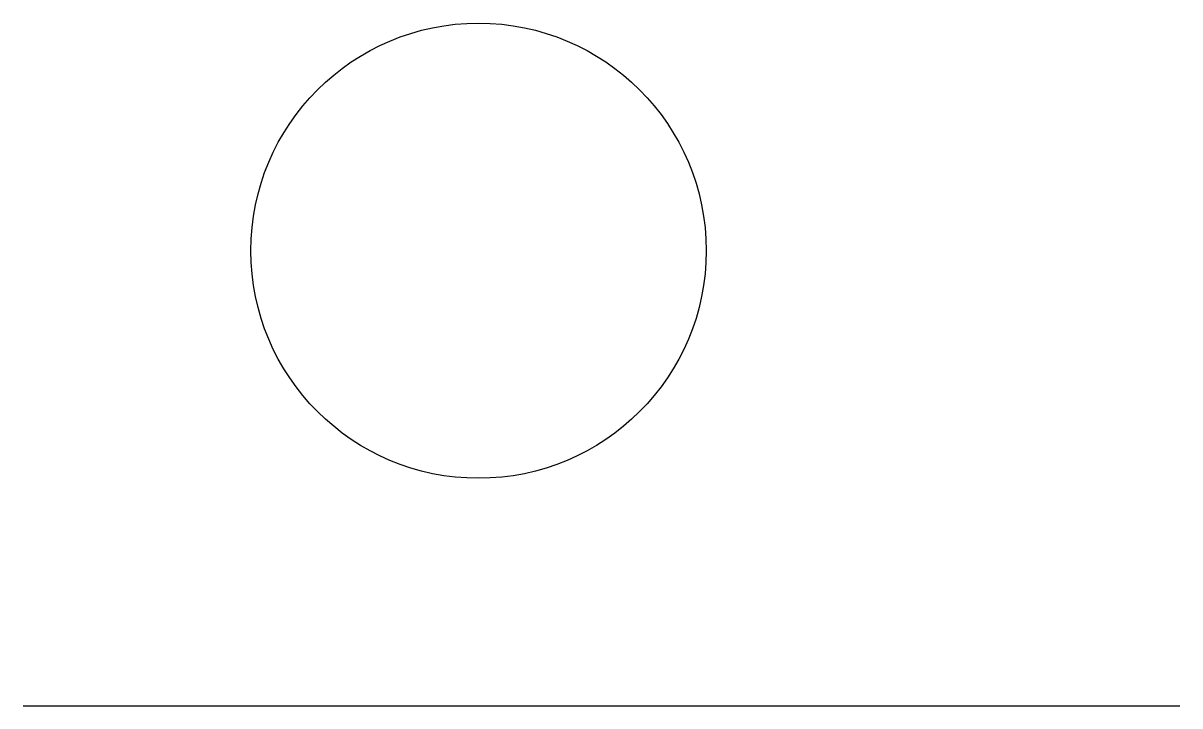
# Model space of a CAD drawing. Header units: millimetres. Extents: x 0 to 25.4, y 0 to 15.
import ezdxf

# ---------------------------------------------------------------- set-up
doc = ezdxf.new("R2010")
doc.units = ezdxf.units.MM

msp = doc.modelspace()

# ---------------------------------------------------------------- linework, layer by layer
at = {"color": 1}
msp.add_line((0, 0), (25.4, 0), dxfattribs=at)
at = {"color": 3}
msp.add_circle((10, 10), 5, dxfattribs=at)

doc.saveas('drawing.dxf')
